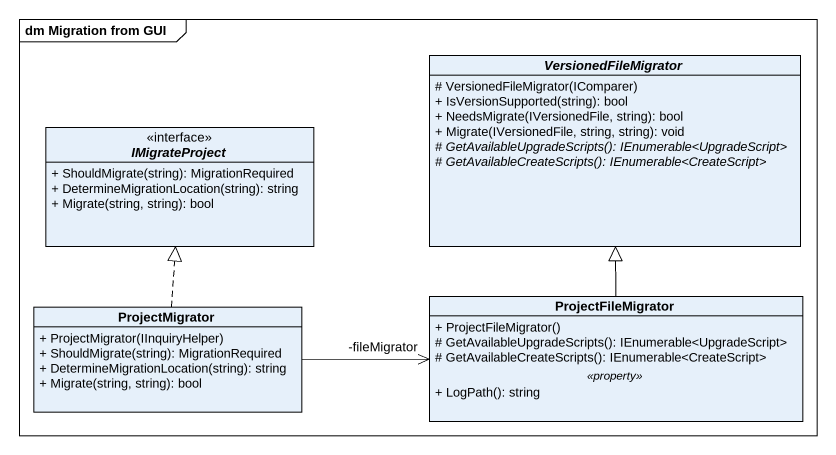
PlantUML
@startuml
mainframe dm Migration from GUI
hide circle
hide empty members
skinparam classAttributeIconSize 0
abstract class VersionedFileMigrator {
  # VersionedFileMigrator(IComparer)
  + IsVersionSupported(string): bool
  + NeedsMigrate(IVersionedFile, string): bool
  + Migrate(IVersionedFile, string, string): void
  {abstract} # GetAvailableUpgradeScripts(): IEnumerable<UpgradeScript>
  {abstract} # GetAvailableCreateScripts(): IEnumerable<CreateScript>
}
interface IMigrateProject {
  + ShouldMigrate(string): MigrationRequired
  + DetermineMigrationLocation(string): string
  + Migrate(string, string): bool
}
class ProjectFileMigrator {
  + ProjectFileMigrator()
  # GetAvailableUpgradeScripts(): IEnumerable<UpgradeScript>
  # GetAvailableCreateScripts(): IEnumerable<CreateScript>
  .. <<property>> ..
  + LogPath(): string
}
class ProjectMigrator {
  + ProjectMigrator(IInquiryHelper)
  + ShouldMigrate(string): MigrationRequired
  + DetermineMigrationLocation(string): string
  + Migrate(string, string): bool
}
ProjectFileMigrator -up-|> VersionedFileMigrator
ProjectMigrator .up.|> IMigrateProject
ProjectMigrator -right-> "-fileMigrator" ProjectFileMigrator
@enduml
